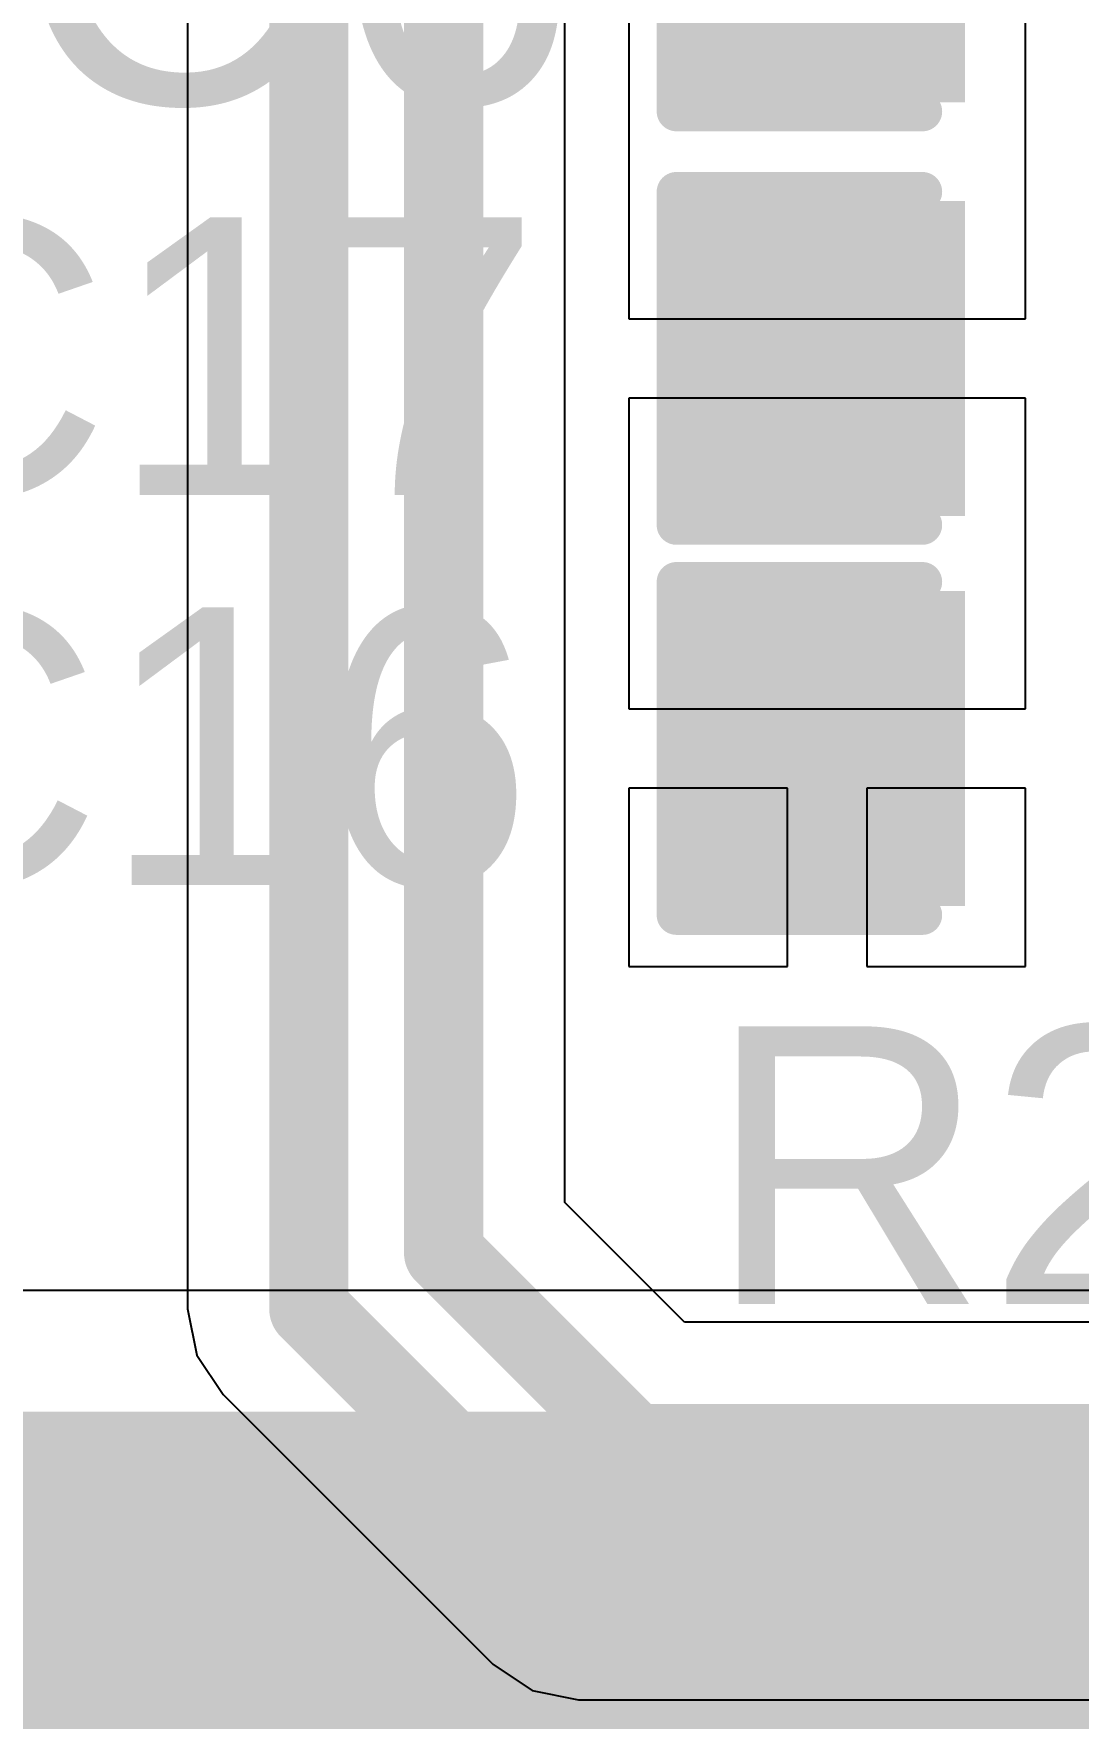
# Model space of a CAD drawing. Header units: inches. Extents: x 0 to 12.8, y -0.1 to 3.5.
# Drawn here: x 0.4453 to 0.577, y 0.379 to 0.5927 of the extents above; entities that cross this region are included whole.
import ezdxf

# ---------------------------------------------------------------- set-up
doc = ezdxf.new("R2010")
doc.units = ezdxf.units.IN
doc.header["$MEASUREMENT"] = 0
for name, color, linetype in [('Bottom Layer', 5, 'Continuous'), ('Top Layer', 1, 'Continuous'), ('Top Overlay', 2, 'Continuous'), ('Top Paste', 8, 'Continuous'), ('Top Solder', 216, 'Continuous')]:
    doc.layers.add(name, color=color, linetype=linetype)
doc.styles.add('Arial', font='', dxfattribs={"height": 0.2})
doc.styles.get('Arial').set_extended_font_data('Arial')

# ---------------------------------------------------------------- blocks, each defined once
blk = doc.blocks.new('C___0603_43')
at = {"layer": 'Top Layer'}
for points in [[(-0.015, 0.0175), (-0.015, -0.0175), (-0.045, -0.0175), (-0.045, 0.0175)], [(0.045, 0.0175), (0.045, -0.0175), (0.015, -0.0175), (0.015, 0.0175)]]:
    blk.add_hatch(color=1, dxfattribs=at).paths.add_polyline_path(points)
at = {"layer": 'Top Paste'}
for points in [[(-0.015, 0.0175), (-0.015, -0.0175), (-0.045, -0.0175), (-0.045, 0.0175)], [(0.045, 0.0175), (0.045, -0.0175), (0.015, -0.0175), (0.015, 0.0175)]]:
    blk.add_hatch(color=8, dxfattribs=at).paths.add_polyline_path(points)
at = {"layer": 'Top Solder'}
for points in [[(-0.0126378, 0.0198622), (-0.0126378, -0.0198622), (-0.0473622, -0.0198622), (-0.0473622, 0.0198622)], [(0.0473622, 0.0198622), (0.0473622, -0.0198622), (0.0126378, -0.0198622), (0.0126378, 0.0198622)]]:
    blk.add_hatch(color=216, dxfattribs=at).paths.add_polyline_path(points)
at = {"layer": 'Top Overlay'}
for points in [[(-0.049, -0.021, 0.005, 0.005, 0), (-0.049, 0.021, 0.005, 0.005, 0)], [(-0.049, 0.021, 0.005, 0.005, 0), (-0.018, 0.021, 0.005, 0.005, 0)], [(0.018, 0.021, 0.005, 0.005, 0), (0.049, 0.021, 0.005, 0.005, 0)], [(0.049, -0.021, 0.005, 0.005, 0), (0.049, 0.021, 0.005, 0.005, 0)], [(-0.049, -0.021, 0.005, 0.005, 0), (-0.018, -0.021, 0.005, 0.005, 0)], [(0.018, -0.021, 0.005, 0.005, 0), (0.049, -0.021, 0.005, 0.005, 0)]]:
    blk.add_lwpolyline(points, format="xyseb", dxfattribs=at)
for points in [[(-0.05025, 0.021, 0.0025, 0.0025, 1), (-0.04775, 0.021, 0.0025, 0.0025, 1)], [(-0.05025, 0.021, 0.0025, 0.0025, 1), (-0.04775, 0.021, 0.0025, 0.0025, 1)], [(-0.01925, 0.021, 0.0025, 0.0025, 1), (-0.01675, 0.021, 0.0025, 0.0025, 1)], [(0.01675, 0.021, 0.0025, 0.0025, 1), (0.01925, 0.021, 0.0025, 0.0025, 1)], [(0.04775, 0.021, 0.0025, 0.0025, 1), (0.05025, 0.021, 0.0025, 0.0025, 1)], [(0.04775, 0.021, 0.0025, 0.0025, 1), (0.05025, 0.021, 0.0025, 0.0025, 1)], [(-0.05025, -0.021, 0.0025, 0.0025, 1), (-0.04775, -0.021, 0.0025, 0.0025, 1)], [(-0.05025, -0.021, 0.0025, 0.0025, 1), (-0.04775, -0.021, 0.0025, 0.0025, 1)], [(-0.01925, -0.021, 0.0025, 0.0025, 1), (-0.01675, -0.021, 0.0025, 0.0025, 1)], [(0.01675, -0.021, 0.0025, 0.0025, 1), (0.01925, -0.021, 0.0025, 0.0025, 1)], [(0.04775, -0.021, 0.0025, 0.0025, 1), (0.05025, -0.021, 0.0025, 0.0025, 1)], [(0.04775, -0.021, 0.0025, 0.0025, 1), (0.05025, -0.021, 0.0025, 0.0025, 1)]]:
    blk.add_lwpolyline(points, format="xyseb", close=True, dxfattribs=at)
blk = doc.blocks.new('C___0603_44')
at = {"layer": 'Top Layer'}
for points in [[(-0.015, 0.0175), (-0.015, -0.0175), (-0.045, -0.0175), (-0.045, 0.0175)], [(0.045, 0.0175), (0.045, -0.0175), (0.015, -0.0175), (0.015, 0.0175)]]:
    blk.add_hatch(color=1, dxfattribs=at).paths.add_polyline_path(points)
at = {"layer": 'Top Paste'}
for points in [[(-0.015, 0.0175), (-0.015, -0.0175), (-0.045, -0.0175), (-0.045, 0.0175)], [(0.045, 0.0175), (0.045, -0.0175), (0.015, -0.0175), (0.015, 0.0175)]]:
    blk.add_hatch(color=8, dxfattribs=at).paths.add_polyline_path(points)
at = {"layer": 'Top Solder'}
for points in [[(-0.0126378, 0.0198622), (-0.0126378, -0.0198622), (-0.0473622, -0.0198622), (-0.0473622, 0.0198622)], [(0.0473622, 0.0198622), (0.0473622, -0.0198622), (0.0126378, -0.0198622), (0.0126378, 0.0198622)]]:
    blk.add_hatch(color=216, dxfattribs=at).paths.add_polyline_path(points)
at = {"layer": 'Top Overlay'}
for points in [[(-0.049, -0.021, 0.005, 0.005, 0), (-0.049, 0.021, 0.005, 0.005, 0)], [(-0.049, 0.021, 0.005, 0.005, 0), (-0.018, 0.021, 0.005, 0.005, 0)], [(0.018, 0.021, 0.005, 0.005, 0), (0.049, 0.021, 0.005, 0.005, 0)], [(0.049, -0.021, 0.005, 0.005, 0), (0.049, 0.021, 0.005, 0.005, 0)], [(-0.049, -0.021, 0.005, 0.005, 0), (-0.018, -0.021, 0.005, 0.005, 0)], [(0.018, -0.021, 0.005, 0.005, 0), (0.049, -0.021, 0.005, 0.005, 0)]]:
    blk.add_lwpolyline(points, format="xyseb", dxfattribs=at)
for points in [[(-0.05025, 0.021, 0.0025, 0.0025, 1), (-0.04775, 0.021, 0.0025, 0.0025, 1)], [(-0.05025, 0.021, 0.0025, 0.0025, 1), (-0.04775, 0.021, 0.0025, 0.0025, 1)], [(-0.01925, 0.021, 0.0025, 0.0025, 1), (-0.01675, 0.021, 0.0025, 0.0025, 1)], [(0.01675, 0.021, 0.0025, 0.0025, 1), (0.01925, 0.021, 0.0025, 0.0025, 1)], [(0.04775, 0.021, 0.0025, 0.0025, 1), (0.05025, 0.021, 0.0025, 0.0025, 1)], [(0.04775, 0.021, 0.0025, 0.0025, 1), (0.05025, 0.021, 0.0025, 0.0025, 1)], [(-0.05025, -0.021, 0.0025, 0.0025, 1), (-0.04775, -0.021, 0.0025, 0.0025, 1)], [(-0.05025, -0.021, 0.0025, 0.0025, 1), (-0.04775, -0.021, 0.0025, 0.0025, 1)], [(-0.01925, -0.021, 0.0025, 0.0025, 1), (-0.01675, -0.021, 0.0025, 0.0025, 1)], [(0.01675, -0.021, 0.0025, 0.0025, 1), (0.01925, -0.021, 0.0025, 0.0025, 1)], [(0.04775, -0.021, 0.0025, 0.0025, 1), (0.05025, -0.021, 0.0025, 0.0025, 1)], [(0.04775, -0.021, 0.0025, 0.0025, 1), (0.05025, -0.021, 0.0025, 0.0025, 1)]]:
    blk.add_lwpolyline(points, format="xyseb", close=True, dxfattribs=at)
blk = doc.blocks.new('C___0603_54')
at = {"layer": 'Top Layer'}
for points in [[(-0.015, 0.0175), (-0.015, -0.0175), (-0.045, -0.0175), (-0.045, 0.0175)], [(0.045, 0.0175), (0.045, -0.0175), (0.015, -0.0175), (0.015, 0.0175)]]:
    blk.add_hatch(color=1, dxfattribs=at).paths.add_polyline_path(points)
at = {"layer": 'Top Paste'}
for points in [[(-0.015, 0.0175), (-0.015, -0.0175), (-0.045, -0.0175), (-0.045, 0.0175)], [(0.045, 0.0175), (0.045, -0.0175), (0.015, -0.0175), (0.015, 0.0175)]]:
    blk.add_hatch(color=8, dxfattribs=at).paths.add_polyline_path(points)
at = {"layer": 'Top Solder'}
for points in [[(-0.0126378, 0.0198622), (-0.0126378, -0.0198622), (-0.0473622, -0.0198622), (-0.0473622, 0.0198622)], [(0.0473622, 0.0198622), (0.0473622, -0.0198622), (0.0126378, -0.0198622), (0.0126378, 0.0198622)]]:
    blk.add_hatch(color=216, dxfattribs=at).paths.add_polyline_path(points)
at = {"layer": 'Top Overlay'}
for points in [[(-0.049, -0.021, 0.005, 0.005, 0), (-0.049, 0.021, 0.005, 0.005, 0)], [(-0.049, 0.021, 0.005, 0.005, 0), (-0.018, 0.021, 0.005, 0.005, 0)], [(0.018, 0.021, 0.005, 0.005, 0), (0.049, 0.021, 0.005, 0.005, 0)], [(0.049, -0.021, 0.005, 0.005, 0), (0.049, 0.021, 0.005, 0.005, 0)], [(-0.049, -0.021, 0.005, 0.005, 0), (-0.018, -0.021, 0.005, 0.005, 0)], [(0.018, -0.021, 0.005, 0.005, 0), (0.049, -0.021, 0.005, 0.005, 0)]]:
    blk.add_lwpolyline(points, format="xyseb", dxfattribs=at)
for points in [[(-0.05025, 0.021, 0.0025, 0.0025, 1), (-0.04775, 0.021, 0.0025, 0.0025, 1)], [(-0.05025, 0.021, 0.0025, 0.0025, 1), (-0.04775, 0.021, 0.0025, 0.0025, 1)], [(-0.01925, 0.021, 0.0025, 0.0025, 1), (-0.01675, 0.021, 0.0025, 0.0025, 1)], [(0.01675, 0.021, 0.0025, 0.0025, 1), (0.01925, 0.021, 0.0025, 0.0025, 1)], [(0.04775, 0.021, 0.0025, 0.0025, 1), (0.05025, 0.021, 0.0025, 0.0025, 1)], [(0.04775, 0.021, 0.0025, 0.0025, 1), (0.05025, 0.021, 0.0025, 0.0025, 1)], [(-0.05025, -0.021, 0.0025, 0.0025, 1), (-0.04775, -0.021, 0.0025, 0.0025, 1)], [(-0.05025, -0.021, 0.0025, 0.0025, 1), (-0.04775, -0.021, 0.0025, 0.0025, 1)], [(-0.01925, -0.021, 0.0025, 0.0025, 1), (-0.01675, -0.021, 0.0025, 0.0025, 1)], [(0.01675, -0.021, 0.0025, 0.0025, 1), (0.01925, -0.021, 0.0025, 0.0025, 1)], [(0.04775, -0.021, 0.0025, 0.0025, 1), (0.05025, -0.021, 0.0025, 0.0025, 1)], [(0.04775, -0.021, 0.0025, 0.0025, 1), (0.05025, -0.021, 0.0025, 0.0025, 1)]]:
    blk.add_lwpolyline(points, format="xyseb", close=True, dxfattribs=at)

msp = doc.modelspace()

# ---------------------------------------------------------------- linework, layer by layer
at = {"layer": 'Bottom Layer'}
msp.add_line((0.7694765, 0.434302), (0.395912, 0.434302), dxfattribs=at)
msp.add_lwpolyline([(0.3812894, 0.399, 0.04, 0.04, 0), (0.7840991, 0.399, 0.04, 0.04, 0)], format="xyseb", dxfattribs=at)
at = {"layer": 'Top Layer'}
for p, q in [((0.4647061, 1.518), (0.4647061, 0.4320001)), ((0.5122939, 0.4453766), (0.5122939, 1.5016651)), ((0.5203631, 0.5989213), (0.5203631, 0.5764213)), ((0.5703631, 0.5764213), (0.5703631, 0.5989213)), ((0.5203631, 0.5764213), (0.5203631, 0.5567951)), ((0.5703631, 0.5567951), (0.5703631, 0.5764213)), ((0.5203631, 0.5567951), (0.5453632, 0.5567951)), ((0.5453632, 0.5567951), (0.5703631, 0.5567951)), ((0.5453632, 0.5467951), (0.5203631, 0.5467951)), ((0.5203631, 0.5467951), (0.5203631, 0.5242952)), ((0.5703631, 0.5467951), (0.5453632, 0.5467951)), ((0.5703631, 0.5242952), (0.5703631, 0.5467951)), ((0.5203631, 0.5242952), (0.5203631, 0.5076219)), ((0.5703631, 0.5076219), (0.5703631, 0.5242952)), ((0.5203631, 0.5076219), (0.5453632, 0.5076219)), ((0.5453632, 0.5076219), (0.5703631, 0.5076219)), ((0.5403632, 0.4976219), (0.5203631, 0.4976219)), ((0.5203631, 0.4976219), (0.5203631, 0.475122)), ((0.5403632, 0.475122), (0.5403632, 0.4976219)), ((0.5703631, 0.4976219), (0.5503632, 0.4976219)), ((0.5503632, 0.4976219), (0.5503632, 0.475122)), ((0.5703631, 0.475122), (0.5703631, 0.4976219)), ((0.5203631, 0.475122), (0.5403632, 0.475122)), ((0.5503632, 0.475122), (0.5703631, 0.475122)), ((0.5273766, 0.4302939), (0.5122939, 0.4453766)), ((0.4647061, 0.4320001), (0.4658703, 0.4261474)), ((0.7382205, 0.4302939), (0.5273766, 0.4302939)), ((0.4658703, 0.4261474), (0.4691856, 0.4211857)), ((0.4691856, 0.4211857), (0.5031857, 0.3871856)), ((0.5031857, 0.3871856), (0.5081474, 0.3838703)), ((0.5081474, 0.3838703), (0.5140001, 0.3827061)), ((0.5140001, 0.3827061), (0.6776493, 0.3827061))]:
    msp.add_line(p, q, dxfattribs=at)
for points in [[(0.48, 0.4320001, 0.01, 0.01, 0), (0.48, 1.518, 0.01, 0.01, 0)], [(0.497, 0.4390417, 0.01, 0.01, 0), (0.497, 1.508, 0.01, 0.01, 0)], [(0.497, 0.4390417, 0.01, 0.01, 0), (0.5210417, 0.415, 0.01, 0.01, 0)], [(0.48, 0.4320001, 0.01, 0.01, 0), (0.5140001, 0.398, 0.01, 0.01, 0)], [(0.5210417, 0.415, 0.01, 0.01, 0), (0.7535197, 0.415, 0.01, 0.01, 0)], [(0.5140001, 0.398, 0.01, 0.01, 0), (0.6839842, 0.398, 0.01, 0.01, 0)]]:
    msp.add_lwpolyline(points, format="xyseb", dxfattribs=at)
for points in [[(0.4945, 0.4390417, 0.005, 0.005, 1), (0.4995, 0.4390417, 0.005, 0.005, 1)], [(0.4945, 0.4390417, 0.005, 0.005, 1), (0.4995, 0.4390417, 0.005, 0.005, 1)], [(0.4775, 0.4320001, 0.005, 0.005, 1), (0.4825, 0.4320001, 0.005, 0.005, 1)], [(0.4775, 0.4320001, 0.005, 0.005, 1), (0.4825, 0.4320001, 0.005, 0.005, 1)], [(0.5185417, 0.415, 0.005, 0.005, 1), (0.5235417, 0.415, 0.005, 0.005, 1)], [(0.5185417, 0.415, 0.005, 0.005, 1), (0.5235417, 0.415, 0.005, 0.005, 1)], [(0.5115001, 0.398, 0.005, 0.005, 1), (0.5165001, 0.398, 0.005, 0.005, 1)], [(0.5115001, 0.398, 0.005, 0.005, 1), (0.5165001, 0.398, 0.005, 0.005, 1)]]:
    msp.add_lwpolyline(points, format="xyseb", close=True, dxfattribs=at)

# ---------------------------------------------------------------- block references
for name, p in [('C___0603_54', (0.5753631, 0.6039213)), ('C___0603_43', (0.5753631, 0.5517952)), ('C___0603_44', (0.5753631, 0.502622))]:
    msp.add_blockref(name, p)

# ---------------------------------------------------------------- texts
at = {"layer": 'Top Overlay', "style": 'Arial'}
for s, height, p in [('C6', 0.04, (0.4425619, 0.5839278)), ('C17', 0.035, (0.4196209, 0.5345784)), ('C16', 0.035, (0.4186209, 0.4854052)), ('R27', 0.035, (0.5302083, 0.4325916))]:
    msp.add_text(s, height=height, dxfattribs=at).set_placement(p)

doc.saveas('drawing.dxf')
